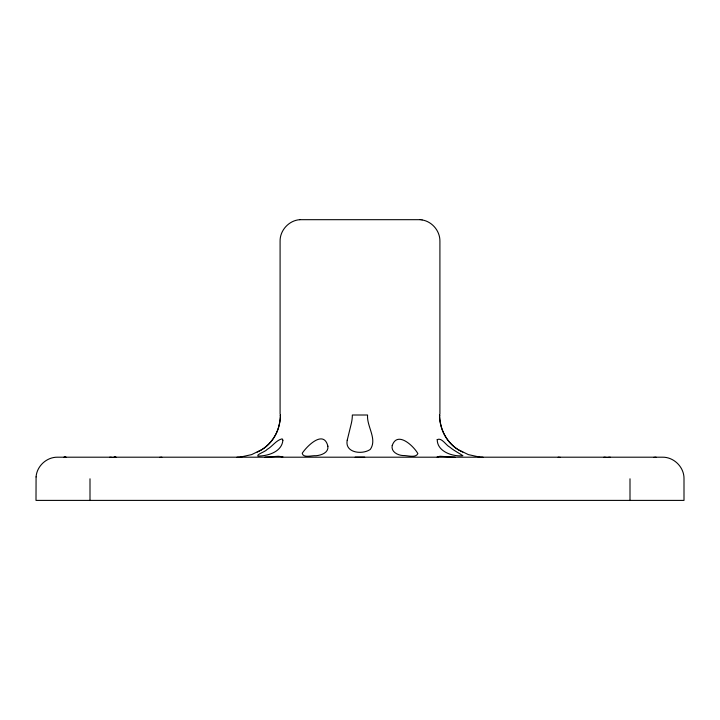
<?xml version="1.0" encoding="UTF-8"?>
<svg xmlns="http://www.w3.org/2000/svg" width="720" height="720" viewBox="0 0 720 720"><rect width="100%" height="100%" fill="white"/><g stroke="black" fill="none" stroke-linecap="round" stroke-linejoin="round"><path stroke-width="1.08" d="M280.044 415.008L280.431 415.008C280.341 428.373 273.978 441.99 262.467 449.199M261.765 449.667L251.658 454.599L240.642 457.038M257.211 452.079C268.11 447.417 277.245 436.176 279.342 424.035A27.9 19.044 90 0 0 280.431 415.008M299.871 219.681C289.008 220.374 279.873 230.319 280.089 241.2L280.089 414M281.871 457.2L282.897 456.804L278.235 456.273L264.906 457.2M113.652 457.398L116.028 457.2M113.76 457.398L114.894 457.245M159.579 457.398L161.856 457.2M607.941 457.398L610.209 457.2M653.76 457.398L656.028 457.2M236.979 457.2L240.75 457.038M299.817 219.681L420.183 219.681M114.552 457.245L115.677 457.2M355.158 457.2L364.689 457.2M421.992 219.924C432.09 221.481 440.082 230.994 439.911 241.2L439.911 414M439.452 415.008L439.956 415.008M455.13 457.2L439.992 456.273L437.103 457.038L438.156 457.2M603.972 457.2L606.24 457.398M558.144 457.2L560.421 457.398M479.25 457.038L483.021 457.2M109.791 457.2L112.059 457.398M63.972 457.2L66.348 457.398M64.323 457.2L65.448 457.245M65.106 457.245L66.24 457.398M420.129 219.681L422.055 219.924M479.358 457.038L468.342 454.599L458.235 449.667M462.789 452.079C448.821 446.247 439.335 430.425 439.578 415.008A27.9 19.044 -90 0 0 440.658 424.035C442.656 434.205 448.776 443.583 457.533 449.199M630 478.8L630 500.4M90 478.8L90 500.4M347.22 440.208C344.565 453.06 362.538 454.932 370.305 449.388C377.532 438.984 366.597 426.402 367.569 415.008L352.341 415.008A27.9 20.394 -90 0 1 351.18 424.035L347.22 440.208M327.897 446.22C328.761 452.781 321.174 455.319 315.99 455.724C312.147 455.247 303.174 458.424 302.22 453.294C306.999 445.968 323.757 429.318 327.897 446.22M392.22 445.509C390.798 451.764 397.62 455.22 402.867 455.544C407.25 455.238 415.647 458.406 417.897 453.609C413.253 445.536 397.296 430.83 392.22 445.509M36.081 476.919L36 500.4L684 500.4L684 478.8C684.27 467.253 673.947 456.93 662.4 457.2L57.6 457.2C46.737 456.975 36.81 466.083 36.081 476.919M282.888 440.199C281.925 451.917 267.858 456.048 257.868 456.075C256.275 454.356 265.86 451.566 267.183 449.388C272.457 446.373 276.165 440.199 282.132 438.84L282.888 440.199M437.22 439.587C437.184 451.791 452.997 456.804 462.888 455.724C458.604 452.835 453.762 450.495 449.739 447.093C445.752 445.113 441.819 437.337 437.22 439.587"/></g></svg>
